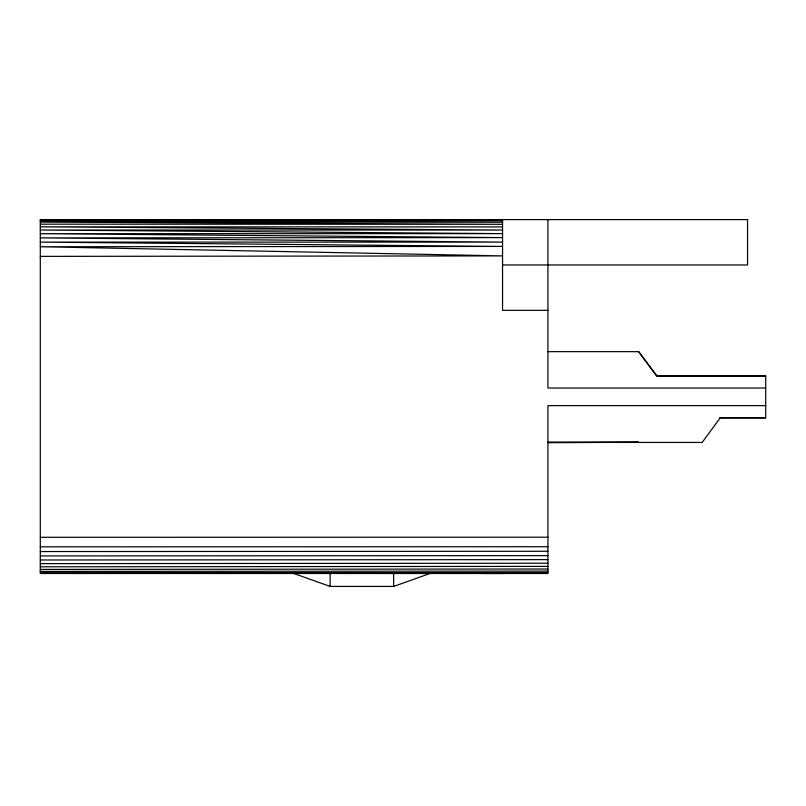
<?xml version="1.0" encoding="UTF-8"?>
<svg xmlns="http://www.w3.org/2000/svg" width="806" height="806" viewBox="0 0 806 806"><rect width="100%" height="100%" fill="white"/><g stroke="black" fill="none" stroke-linecap="round" stroke-linejoin="round"><path stroke-width="1.21" d="M293.837 573.499L330.138 586.425L393.66 586.425L429.951 573.499M40.3 224.169L502.551 224.3L40.3 222.083L502.551 222.224L40.3 220.612L502.551 219.605L502.551 310.35L547.919 310.35M40.3 220.612L502.551 220.733M502.551 226.919L40.3 226.829L502.551 230.053L40.3 230.022L502.551 233.639L40.3 233.68L502.551 237.609L40.3 237.891L502.551 242.112L40.3 242.112L502.551 246.424L40.3 246.737L502.551 255.905L40.3 256.368M502.551 264.973L747.555 264.973L747.555 219.605L40.3 219.605L40.3 573.499L547.919 573.499L547.919 405.63L765.7 405.63M547.919 351.658L638.664 351.658L656.809 375.939L765.7 375.939L765.7 417.931L719.395 417.931M765.7 376.07L656.809 376.07L638.664 351.658M765.7 388.029L547.919 388.029L547.919 219.605M765.7 417.71L720.332 417.71L702.177 442.434L547.919 442.434M547.919 442.232L638.664 442.232L547.919 442.665M40.3 537.3L547.919 537.199M40.3 546.831L547.919 546.72M40.3 551.546L547.919 551.284M40.3 555.928L547.919 555.616M40.3 559.989L547.919 559.616M40.3 563.636L547.919 563.233M40.3 566.799L547.919 566.386M40.3 569.409L547.919 569.006M40.3 571.414L547.919 571.071M40.3 572.784L547.919 572.522M482.451 573.469L502.551 573.499M393.66 573.499L393.66 586.425M330.138 573.499L330.138 586.425"/></g></svg>
